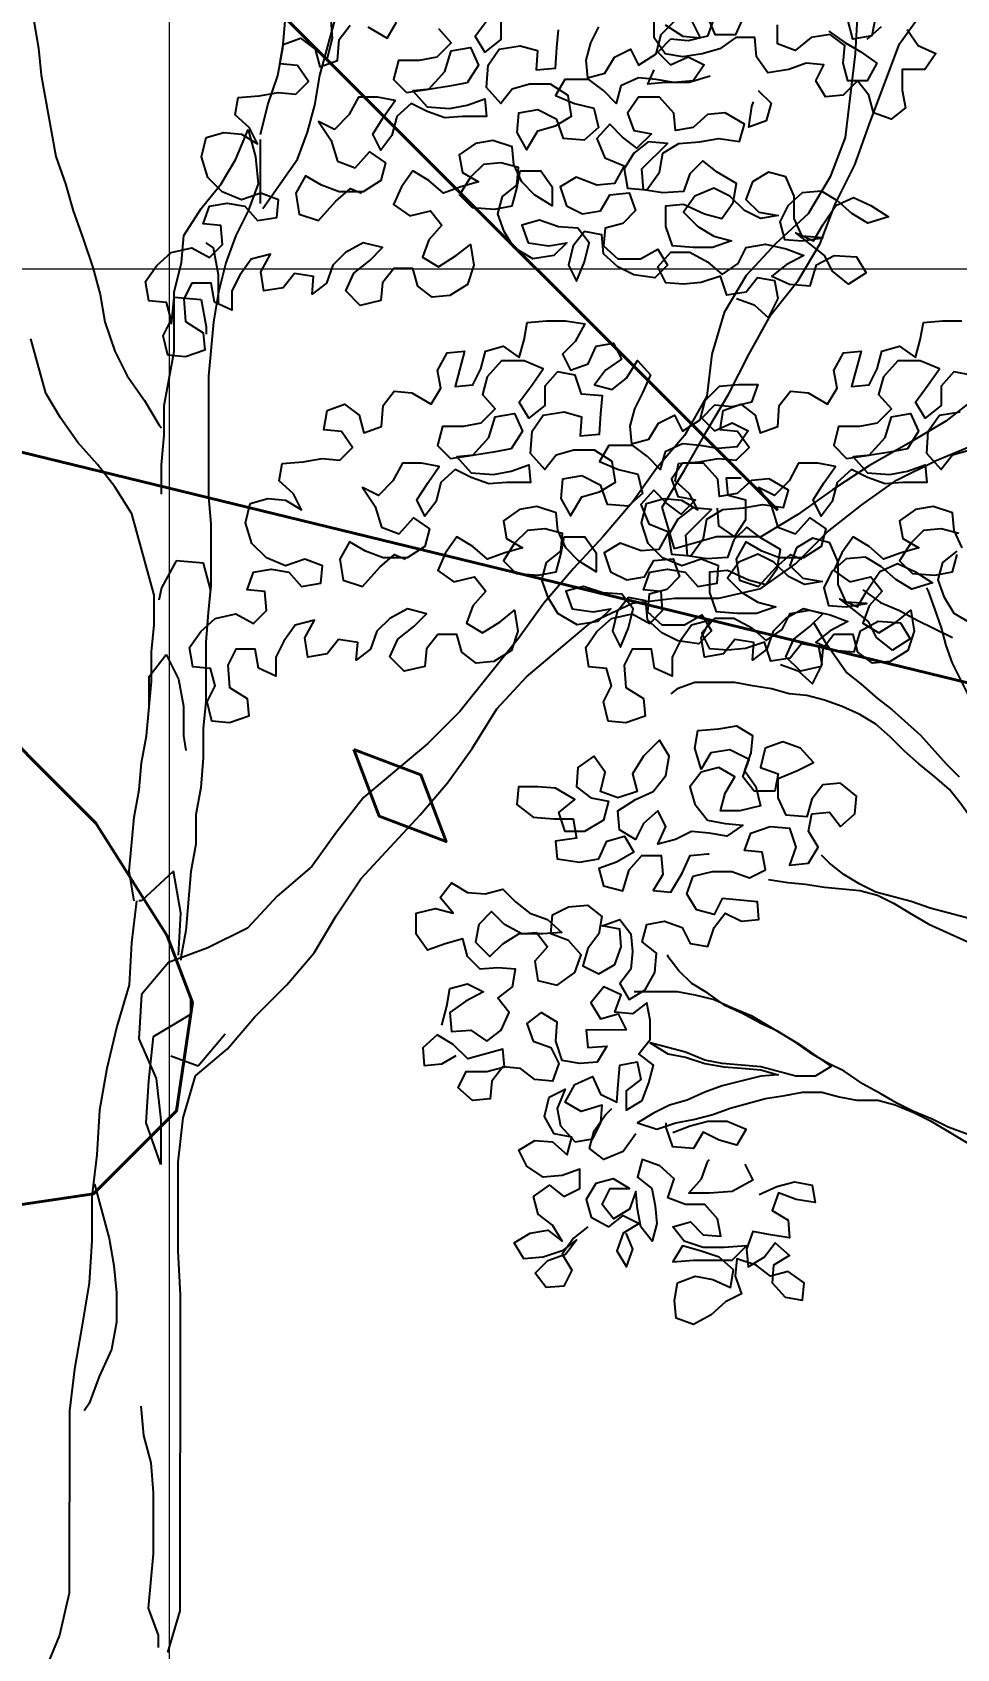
# Model space of a CAD drawing. Header units: millimetres. Extents: x 684983 to 685377, y 990360 to 990509.
# Drawn here: x 685063.934 to 685064.474, y 990445.231 to 990446.177 of the extents above; entities that cross this region are included whole.
import ezdxf

# ---------------------------------------------------------------- set-up
doc = ezdxf.new("R2010")
doc.units = ezdxf.units.MM
doc.header["$PDMODE"] = 35
doc.header["$PDSIZE"] = 0.2
for name, color, linetype, lineweight in [('BD', 1, 'Continuous', 40), ('grid', 8, 'Continuous', 9), ('GRID LEVELS', 7, 'Continuous', 13)]:
    doc.layers.add(name, color=color, linetype=linetype, lineweight=lineweight)
for name, color, linetype in [('dim', 7, 'Continuous'), ('MAHAGONY', 7, 'Continuous'), ('TEAK', 7, 'Continuous')]:
    doc.layers.add(name, color=color, linetype=linetype)
doc.styles.add('DIM', font='ARIALN.TTF', dxfattribs={"width": 0.8, "height": 1})
doc.styles.get("Standard").update_dxf_attribs({"font": 'RomanS'})
doc.dimstyles.get("Standard").update_dxf_attribs({"dimtxt": 1, "dimasz": 0.18, "dimexe": 0.18, "dimexo": 0.0625, "dimgap": 0.09, "dimtad": 0, "dimrnd": 0.05, "dimzin": 0, "dimdsep": 46, "dimtxsty": 'DIM', "dimcen": 0.09, "dimse1": 1, "dimse2": 1, "dimsd1": 1, "dimsd2": 1, "dimadec": 0, "dimazin": 0, "dimtfac": 1, "dimtix": 1, "dimtofl": 0, "dimtmove": 2, "dimatfit": 3, "dimfxl": 0, "dimtolj": 1, "dimtzin": 0, "dimarcsym": 0})

# ---------------------------------------------------------------- blocks, each defined once
blk = doc.blocks.new('*D27')
at = {"layer": 'Defpoints', "color": 0, "transparency": 16777216}
for p in [(685056.3962, 990448.87212), (685056.142, 990447.83), (685075.24388, 990443.17057)]:
    blk.add_point(p, dxfattribs=at)
at = {"layer": 'dim', "color": 0, "transparency": 16777216, "insert": (685065.94714, 990446.54241), "char_height": 1, "attachment_point": 5, "rotation": 346.29181, "style": 'DIM'}
blk.add_mtext('\\A1;19.65', dxfattribs=at)
blk = doc.blocks.new('TREE30')
at = {"color": 3, "flags": 128}
for points in [[(-0.4076, 2.411), (-0.3986, 2.419)], [(-0.3826, 2.4171), (-0.3756, 2.4071), (-0.3646, 2.4021), (-0.3716, 2.392), (-0.3856, 2.392), (-0.3856, 2.379), (-0.3836, 2.368), (-0.3926, 2.361), (-0.4036, 2.365), (-0.4066, 2.376), (-0.4136, 2.385), (-0.4226, 2.376), (-0.4336, 2.375), (-0.4396, 2.385), (-0.4346, 2.395), (-0.4456, 2.396), (-0.4566, 2.392), (-0.4696, 2.39), (-0.4767, 2.4), (-0.4777, 2.412), (-0.4897, 2.412), (-0.4997, 2.4049), (-0.5107, 2.4019), (-0.5227, 2.3999), (-0.5337, 2.4019), (-0.5407, 2.4119), (-0.5407, 2.4239)], [(-0.4026, 2.424), (-0.4046, 2.413), (-0.4166, 2.411), (-0.4196, 2.423)], [(-0.4316, 2.416), (-0.4216, 2.409), (-0.4116, 2.403), (-0.4016, 2.396), (-0.4076, 2.385), (-0.4196, 2.385), (-0.4226, 2.396), (-0.4216, 2.407), (-0.4306, 2.414), (-0.4426, 2.412), (-0.4526, 2.404), (-0.4637, 2.408), (-0.4637, 2.42)], [(-0.5077, 2.4259), (-0.5027, 2.4139), (-0.4897, 2.414), (-0.4847, 2.425)], [(-0.5337, 2.4199), (-0.5227, 2.4129), (-0.5117, 2.4119), (-0.5167, 2.4219)], [(-0.4892, 2.2488), (-0.4782, 2.2448), (-0.4692, 2.2368), (-0.4632, 2.2488), (-0.4652, 2.2598), (-0.4762, 2.2618), (-0.4832, 2.2528), (-0.4952, 2.2508), (-0.4992, 2.2628), (-0.5112, 2.2588), (-0.5223, 2.2577), (-0.5333, 2.2587), (-0.5383, 2.2687), (-0.5303, 2.2778), (-0.5183, 2.2778), (-0.5073, 2.2718), (-0.4982, 2.2638), (-0.4882, 2.2708), (-0.4832, 2.2808), (-0.4712, 2.2828), (-0.4582, 2.2798), (-0.4472, 2.2758), (-0.4582, 2.2698), (-0.4672, 2.2628), (-0.4562, 2.2578), (-0.4432, 2.2568), (-0.4392, 2.2698), (-0.4282, 2.2758), (-0.4142, 2.2749), (-0.4082, 2.2649), (-0.4192, 2.2578), (-0.4292, 2.2658), (-0.4342, 2.2758), (-0.4522, 2.2898), (-0.4412, 2.2848), (-0.4352, 2.2949), (-0.4272, 2.3069), (-0.4162, 2.3119), (-0.4052, 2.3069), (-0.3942, 2.2999), (-0.4072, 2.2959), (-0.4172, 2.3019), (-0.4262, 2.3099), (-0.4362, 2.3159), (-0.4482, 2.3149), (-0.4572, 2.3068), (-0.4622, 2.2968), (-0.4592, 2.2858), (-0.4482, 2.2848), (-0.4352, 2.2868), (-0.4482, 2.2878), (-0.4532, 2.2988), (-0.4532, 2.3129), (-0.4583, 2.3249), (-0.4693, 2.3279), (-0.4793, 2.3218), (-0.4833, 2.3108), (-0.4753, 2.3028), (-0.4632, 2.3008), (-0.4743, 2.2988), (-0.4843, 2.3038), (-0.4933, 2.3128), (-0.5033, 2.3178), (-0.5153, 2.3128), (-0.5223, 2.3028), (-0.5133, 2.2938), (-0.5033, 2.2878), (-0.4923, 2.2848), (-0.5043, 2.2808), (-0.5163, 2.2808), (-0.5293, 2.2818), (-0.5333, 2.2938), (-0.5333, 2.3068), (-0.5223, 2.3078), (-0.5093, 2.3018), (-0.4983, 2.2988), (-0.4913, 2.3088), (-0.4893, 2.3208), (-0.5013, 2.3278), (-0.5103, 2.3348), (-0.5183, 2.3268), (-0.5223, 2.3158), (-0.5353, 2.3148), (-0.5473, 2.3168), (-0.5483, 2.3298), (-0.5323, 2.3458), (-0.5444, 2.3468), (-0.5534, 2.3398), (-0.5594, 2.3298), (-0.5573, 2.3178), (-0.5453, 2.3168), (-0.5373, 2.3278), (-0.5353, 2.3398), (-0.5253, 2.3458), (-0.5123, 2.3468), (-0.5003, 2.3488), (-0.4873, 2.3469), (-0.4843, 2.3579), (-0.4963, 2.3649), (-0.5073, 2.3638), (-0.5163, 2.3558), (-0.5273, 2.3538), (-0.5284, 2.3648), (-0.5374, 2.3748), (-0.5504, 2.3748), (-0.5574, 2.3648), (-0.5534, 2.3538), (-0.5424, 2.3518), (-0.5514, 2.3428), (-0.5604, 2.3498), (-0.5684, 2.3578), (-0.5764, 2.3488), (-0.5714, 2.3368), (-0.5594, 2.3318), (-0.5654, 2.3208), (-0.5764, 2.3197), (-0.5894, 2.3247), (-0.5994, 2.3187), (-0.5954, 2.3067), (-0.5854, 2.3017), (-0.5743, 2.3037), (-0.5683, 2.3137), (-0.5563, 2.3148), (-0.5523, 2.3038), (-0.5603, 2.2957), (-0.5713, 2.2927), (-0.5723, 2.2817), (-0.5633, 2.2737), (-0.5493, 2.2737), (-0.5383, 2.2797), (-0.5323, 2.2697), (-0.5403, 2.2617), (-0.5533, 2.2637), (-0.5633, 2.2687), (-0.5723, 2.2767), (-0.5733, 2.2887), (-0.5843, 2.2907), (-0.5913, 2.2817), (-0.5943, 2.2697), (-0.5893, 2.2597), (-0.5843, 2.2717), (-0.5813, 2.2837), (-0.5883, 2.2927), (-0.6004, 2.2937), (-0.6124, 2.2977), (-0.6234, 2.2947), (-0.6194, 2.2837), (-0.6064, 2.2817), (-0.5953, 2.2837), (-0.6033, 2.2757), (-0.6164, 2.2737), (-0.6284, 2.2807), (-0.6344, 2.2907), (-0.6384, 2.3017), (-0.6354, 2.3127), (-0.6264, 2.3197), (-0.6254, 2.3307), (-0.6364, 2.3337), (-0.6474, 2.3327), (-0.6554, 2.3247), (-0.6624, 2.3137), (-0.6544, 2.3057), (-0.6404, 2.3047), (-0.6294, 2.3067), (-0.6264, 2.3177), (-0.6244, 2.3287), (-0.6114, 2.3287), (-0.6044, 2.3187), (-0.6044, 2.3067), (-0.6154, 2.3137), (-0.6234, 2.3217), (-0.6284, 2.3327), (-0.6294, 2.3437), (-0.6414, 2.3477), (-0.6524, 2.3457), (-0.6625, 2.3387), (-0.6604, 2.3277), (-0.6504, 2.3217), (-0.6614, 2.3187), (-0.6724, 2.3147), (-0.6815, 2.3227), (-0.6915, 2.3286), (-0.6985, 2.3186), (-0.7035, 2.3076), (-0.6934, 2.3006), (-0.6804, 2.3036), (-0.6734, 2.2946), (-0.6814, 2.2856), (-0.6854, 2.2746), (-0.6754, 2.2686), (-0.6644, 2.2756), (-0.6554, 2.2826), (-0.6534, 2.2696), (-0.6574, 2.2576), (-0.6684, 2.2506), (-0.6794, 2.2496), (-0.6884, 2.2566), (-0.6914, 2.2676), (-0.7034, 2.2676), (-0.7104, 2.2586), (-0.7114, 2.2476), (-0.7244, 2.2445), (-0.7334, 2.2535), (-0.7284, 2.2646), (-0.7184, 2.2726), (-0.7104, 2.2806), (-0.7225, 2.2836), (-0.7335, 2.2776), (-0.7415, 2.2696), (-0.7454, 2.2585), (-0.7544, 2.2515), (-0.7535, 2.2625), (-0.7655, 2.2645), (-0.7725, 2.2555), (-0.7845, 2.2535), (-0.7865, 2.2655), (-0.7805, 2.2765), (-0.7925, 2.2735), (-0.7995, 2.2635), (-0.8045, 2.2535), (-0.8045, 2.2415), (-0.8155, 2.2465), (-0.8175, 2.2585), (-0.8295, 2.2585), (-0.8345, 2.2485), (-0.8335, 2.2344), (-0.8225, 2.2274), (-0.8215, 2.2164), (-0.8335, 2.2124), (-0.8445, 2.2134), (-0.8475, 2.2254), (-0.8425, 2.2354), (-0.8455, 2.2464), (-0.8565, 2.2474), (-0.8585, 2.2594), (-0.8515, 2.2695), (-0.8425, 2.2775), (-0.8295, 2.2805), (-0.8185, 2.2745), (-0.8105, 2.2825), (-0.8115, 2.2945), (-0.8225, 2.2955), (-0.8186, 2.3065), (-0.8075, 2.3085), (-0.7965, 2.3065), (-0.7885, 2.2975), (-0.7765, 2.2995), (-0.7755, 2.3106), (-0.7865, 2.3146), (-0.7985, 2.3105), (-0.8106, 2.3155), (-0.8196, 2.3245), (-0.8236, 2.3375), (-0.8206, 2.3495), (-0.8096, 2.3526), (-0.7986, 2.3516), (-0.7886, 2.3456), (-0.7936, 2.3556), (-0.8026, 2.3636), (-0.8006, 2.3746), (-0.7876, 2.3756), (-0.7756, 2.3776), (-0.7646, 2.3766), (-0.7566, 2.3846), (-0.7636, 2.3946), (-0.7746, 2.3956), (-0.7726, 2.4076), (-0.7616, 2.4117), (-0.7526, 2.4047), (-0.7496, 2.3937), (-0.7386, 2.3977), (-0.7376, 2.4107), (-0.7306, 2.4197)], [(-0.7196, 2.4187), (-0.7076, 2.4117), (-0.7016, 2.4217)], [(-0.5755, 2.4188), (-0.5804, 2.4088), (-0.5834, 2.3978), (-0.5824, 2.3868), (-0.5714, 2.3898), (-0.5654, 2.3998), (-0.5554, 2.4048), (-0.5504, 2.3948), (-0.5394, 2.4019), (-0.5364, 2.4139), (-0.5274, 2.4229)], [(-0.5034, 2.4239), (-0.5074, 2.4129), (-0.5194, 2.4099), (-0.5304, 2.4109), (-0.5384, 2.4029), (-0.5304, 2.3949), (-0.5194, 2.3999), (-0.5094, 2.3949), (-0.5164, 2.3849), (-0.5284, 2.3838), (-0.5394, 2.3858), (-0.5504, 2.3868), (-0.5614, 2.3818), (-0.5644, 2.3708), (-0.5724, 2.3788), (-0.5814, 2.3858), (-0.5964, 2.3858), (-0.6024, 2.3758), (-0.5904, 2.3708), (-0.5784, 2.3678), (-0.5754, 2.3558), (-0.5844, 2.3478), (-0.5974, 2.3488), (-0.6014, 2.3608), (-0.6134, 2.3668), (-0.6254, 2.3647), (-0.6264, 2.3527), (-0.6204, 2.3417), (-0.6134, 2.3537), (-0.6024, 2.3568), (-0.5924, 2.3628), (-0.5944, 2.3758), (-0.6054, 2.3828), (-0.6185, 2.3828), (-0.6295, 2.3797), (-0.6365, 2.3707), (-0.6455, 2.3807), (-0.6445, 2.3947), (-0.6375, 2.4048), (-0.6245, 2.4068), (-0.6135, 2.4038), (-0.6145, 2.3918), (-0.6024, 2.3928), (-0.6015, 2.4058), (-0.6005, 2.4168)], [(-0.6365, 2.4228), (-0.6365, 2.4108), (-0.6465, 2.4028), (-0.6525, 2.4128), (-0.6445, 2.4238)], [(-0.6755, 2.4177), (-0.6675, 2.4087), (-0.6765, 2.3997), (-0.6875, 2.3977), (-0.7005, 2.3977), (-0.7035, 2.3857), (-0.6955, 2.3777), (-0.6815, 2.3797), (-0.6715, 2.3907), (-0.6675, 2.4037), (-0.6555, 2.4057), (-0.6505, 2.3947), (-0.6575, 2.3837), (-0.6685, 2.3817), (-0.6805, 2.3797), (-0.6915, 2.3787), (-0.6825, 2.3687), (-0.6685, 2.3677), (-0.6575, 2.3697), (-0.6465, 2.3737), (-0.6455, 2.3627), (-0.6605, 2.3627), (-0.6715, 2.3617), (-0.6825, 2.3657), (-0.6925, 2.3707), (-0.7015, 2.3627), (-0.7045, 2.3507), (-0.7115, 2.3416), (-0.7165, 2.3516), (-0.7095, 2.3627), (-0.7025, 2.3727), (-0.7135, 2.3747), (-0.7255, 2.3747), (-0.7315, 2.3636), (-0.7405, 2.3546), (-0.7505, 2.3596), (-0.7425, 2.3476), (-0.7385, 2.3346), (-0.7275, 2.3306), (-0.7185, 2.3406), (-0.7085, 2.3336), (-0.7115, 2.3226), (-0.7225, 2.3156), (-0.7375, 2.3156), (-0.7485, 2.3196), (-0.7585, 2.3256), (-0.7645, 2.3146), (-0.7625, 2.3016), (-0.7505, 2.2976), (-0.7395, 2.3096), (-0.7305, 2.3176), (-0.7235, 2.3146)], [(-0.5057, 2.3879), (-0.5187, 2.3839), (-0.5337, 2.3839), (-0.5447, 2.3829), (-0.5407, 2.3919)], [(-0.4756, 2.3789), (-0.4676, 2.3709), (-0.4706, 2.3599), (-0.4816, 2.3559), (-0.4796, 2.3689), (-0.4786, 2.3719)], [(-0.4617, 2.0199), (-0.4507, 2.0159), (-0.4417, 2.0079), (-0.4357, 2.0199), (-0.4377, 2.0309), (-0.4487, 2.0329), (-0.4557, 2.0239), (-0.4677, 2.0219), (-0.4717, 2.0339), (-0.4837, 2.0299), (-0.4947, 2.0289), (-0.5058, 2.0298), (-0.5108, 2.0398), (-0.5028, 2.0489), (-0.4908, 2.0489), (-0.4797, 2.0429), (-0.4707, 2.0349), (-0.4607, 2.0419), (-0.4557, 2.0519), (-0.4437, 2.0539), (-0.4307, 2.0509), (-0.4197, 2.0469), (-0.4307, 2.0409), (-0.4397, 2.0339), (-0.4287, 2.0289), (-0.4157, 2.0279), (-0.4117, 2.0409), (-0.4007, 2.047), (-0.3867, 2.046), (-0.3807, 2.036), (-0.3917, 2.0289), (-0.4017, 2.0369), (-0.4067, 2.0469), (-0.4247, 2.0609), (-0.4137, 2.0559), (-0.4077, 2.066), (-0.3997, 2.078), (-0.3887, 2.083), (-0.3777, 2.078), (-0.3667, 2.071), (-0.3797, 2.067), (-0.3897, 2.073), (-0.3987, 2.081), (-0.4087, 2.087), (-0.4207, 2.086), (-0.4297, 2.078), (-0.4347, 2.0679), (-0.4317, 2.0569), (-0.4207, 2.0559), (-0.4077, 2.058), (-0.4207, 2.0589), (-0.4257, 2.0699), (-0.4257, 2.084), (-0.4308, 2.096), (-0.4418, 2.099), (-0.4518, 2.0929), (-0.4558, 2.0819), (-0.4477, 2.0739), (-0.4357, 2.0719), (-0.4467, 2.0699), (-0.4568, 2.0749), (-0.4658, 2.0839), (-0.4758, 2.0889), (-0.4878, 2.0839), (-0.4948, 2.0739), (-0.4858, 2.0649), (-0.4758, 2.0589), (-0.4647, 2.0559), (-0.4768, 2.0519), (-0.4888, 2.0519), (-0.5018, 2.0529), (-0.5058, 2.0649), (-0.5058, 2.0779), (-0.4948, 2.0789), (-0.4818, 2.0729), (-0.4708, 2.0699), (-0.4638, 2.0799), (-0.4618, 2.0919), (-0.4738, 2.0989), (-0.4828, 2.1059), (-0.4908, 2.0979), (-0.4948, 2.0869), (-0.5078, 2.0859), (-0.5198, 2.0879), (-0.5208, 2.1009), (-0.5048, 2.1169), (-0.5168, 2.1179), (-0.5258, 2.1109), (-0.5318, 2.1009), (-0.5298, 2.0889), (-0.5178, 2.0879), (-0.5098, 2.0989), (-0.5078, 2.1109), (-0.4978, 2.1169), (-0.4848, 2.1179), (-0.4728, 2.1199), (-0.4598, 2.118), (-0.4568, 2.129), (-0.4688, 2.136), (-0.4798, 2.135), (-0.4888, 2.1269), (-0.4998, 2.1249), (-0.5008, 2.1359), (-0.5099, 2.1459), (-0.5229, 2.1459), (-0.5299, 2.1359), (-0.5259, 2.1249), (-0.5148, 2.1229), (-0.5238, 2.1139), (-0.5329, 2.1209), (-0.5409, 2.1289), (-0.5489, 2.1199), (-0.5439, 2.1079), (-0.5318, 2.1029), (-0.5378, 2.0919), (-0.5488, 2.0909), (-0.5619, 2.0958), (-0.5719, 2.0898), (-0.5679, 2.0778), (-0.5578, 2.0728), (-0.5468, 2.0748), (-0.5408, 2.0849), (-0.5288, 2.0859), (-0.5248, 2.0749), (-0.5328, 2.0668), (-0.5438, 2.0638), (-0.5448, 2.0528), (-0.5358, 2.0448), (-0.5218, 2.0448), (-0.5108, 2.0509), (-0.5048, 2.0409), (-0.5128, 2.0328), (-0.5258, 2.0348), (-0.5358, 2.0398), (-0.5448, 2.0478), (-0.5458, 2.0598), (-0.5568, 2.0618), (-0.5638, 2.0528), (-0.5668, 2.0408), (-0.5618, 2.0308), (-0.5568, 2.0428), (-0.5538, 2.0548), (-0.5608, 2.0638), (-0.5728, 2.0648), (-0.5849, 2.0688), (-0.5959, 2.0658), (-0.5919, 2.0548), (-0.5788, 2.0528), (-0.5678, 2.0548), (-0.5758, 2.0468), (-0.5888, 2.0448), (-0.6009, 2.0518), (-0.6069, 2.0618), (-0.6109, 2.0728), (-0.6079, 2.0838), (-0.5989, 2.0908), (-0.5979, 2.1018), (-0.6089, 2.1048), (-0.6199, 2.1038), (-0.6279, 2.0958), (-0.6349, 2.0848), (-0.6269, 2.0768), (-0.6129, 2.0758), (-0.6019, 2.0778), (-0.5989, 2.0888), (-0.5969, 2.0998), (-0.5839, 2.0998), (-0.5769, 2.0898), (-0.5769, 2.0778), (-0.5879, 2.0848), (-0.5959, 2.0928), (-0.6009, 2.1038), (-0.6019, 2.1148), (-0.6139, 2.1188), (-0.6249, 2.1168), (-0.6349, 2.1098), (-0.6329, 2.0988), (-0.6229, 2.0928), (-0.6339, 2.0898), (-0.6449, 2.0858), (-0.6539, 2.0938), (-0.664, 2.0998), (-0.671, 2.0897), (-0.6759, 2.0787), (-0.6659, 2.0717), (-0.6529, 2.0747), (-0.6459, 2.0657), (-0.6539, 2.0567), (-0.6579, 2.0457), (-0.6479, 2.0397), (-0.6369, 2.0467), (-0.6279, 2.0538), (-0.6259, 2.0407), (-0.6299, 2.0287), (-0.6409, 2.0217), (-0.6519, 2.0207), (-0.6609, 2.0277), (-0.6639, 2.0387), (-0.6759, 2.0387), (-0.6829, 2.0297), (-0.6839, 2.0187), (-0.6969, 2.0157), (-0.7059, 2.0247), (-0.7009, 2.0357), (-0.6909, 2.0437), (-0.6829, 2.0517), (-0.6949, 2.0547), (-0.7059, 2.0487), (-0.7139, 2.0407), (-0.7179, 2.0296), (-0.7269, 2.0226), (-0.7259, 2.0336), (-0.738, 2.0356), (-0.745, 2.0266), (-0.757, 2.0246), (-0.759, 2.0366), (-0.753, 2.0476), (-0.765, 2.0446), (-0.772, 2.0346), (-0.777, 2.0246), (-0.777, 2.0126), (-0.788, 2.0176), (-0.79, 2.0296), (-0.802, 2.0296), (-0.807, 2.0196), (-0.806, 2.0055), (-0.795, 1.9986), (-0.794, 1.9875), (-0.806, 1.9835), (-0.817, 1.9845), (-0.82, 1.9965), (-0.815, 2.0065), (-0.818, 2.0175), (-0.829, 2.0185), (-0.831, 2.0305), (-0.824, 2.0406), (-0.815, 2.0486), (-0.802, 2.0516), (-0.791, 2.0456), (-0.783, 2.0536), (-0.784, 2.0656), (-0.795, 2.0666), (-0.791, 2.0776), (-0.78, 2.0796), (-0.769, 2.0776), (-0.761, 2.0686), (-0.749, 2.0707), (-0.748, 2.0817), (-0.759, 2.0857), (-0.771, 2.0816), (-0.783, 2.0866), (-0.7921, 2.0956), (-0.7961, 2.1086), (-0.7931, 2.1207), (-0.7821, 2.1237), (-0.7711, 2.1227), (-0.7611, 2.1167), (-0.7661, 2.1267), (-0.7751, 2.1347), (-0.7731, 2.1457), (-0.7601, 2.1467), (-0.7481, 2.1487), (-0.7371, 2.1477), (-0.7291, 2.1557), (-0.7361, 2.1657), (-0.7471, 2.1667), (-0.7451, 2.1787), (-0.7341, 2.1828), (-0.7251, 2.1758), (-0.7221, 2.1648), (-0.7111, 2.1688), (-0.7101, 2.1818), (-0.7031, 2.1908), (-0.6921, 2.1898), (-0.68, 2.1828), (-0.674, 2.1928), (-0.6761, 2.2038), (-0.6701, 2.2148), (-0.6591, 2.2159), (-0.665, 2.1938), (-0.654, 2.1948), (-0.649, 2.2049), (-0.646, 2.2159), (-0.635, 2.2189), (-0.625, 2.2119), (-0.622, 2.2229), (-0.62, 2.2339), (-0.608, 2.2349), (-0.596, 2.2349), (-0.584, 2.2329), (-0.59, 2.2219), (-0.598, 2.2139), (-0.593, 2.2039), (-0.582, 2.2079), (-0.577, 2.2189), (-0.566, 2.2209), (-0.561, 2.2109), (-0.571, 2.2039), (-0.578, 2.1949), (-0.567, 2.1919), (-0.558, 2.1989), (-0.551, 2.21), (-0.5429, 2.201), (-0.5479, 2.1899), (-0.5529, 2.1799), (-0.5559, 2.1689), (-0.5549, 2.1579), (-0.5439, 2.1609), (-0.5379, 2.1709), (-0.5279, 2.1759), (-0.5229, 2.1659), (-0.5119, 2.173), (-0.5089, 2.185), (-0.4999, 2.194), (-0.4879, 2.195), (-0.4759, 2.195), (-0.4799, 2.184), (-0.4919, 2.181), (-0.5029, 2.182), (-0.5109, 2.174), (-0.5029, 2.166), (-0.4919, 2.171), (-0.4819, 2.166), (-0.4889, 2.156), (-0.5009, 2.155), (-0.5119, 2.1569), (-0.5229, 2.1579), (-0.5339, 2.1529), (-0.5369, 2.1419), (-0.5449, 2.1499), (-0.5539, 2.1569), (-0.5689, 2.1569), (-0.5749, 2.1469), (-0.5629, 2.1419), (-0.5509, 2.1389), (-0.5479, 2.1269), (-0.5569, 2.1189), (-0.5699, 2.1199), (-0.5739, 2.1319), (-0.5859, 2.1379), (-0.5979, 2.1358), (-0.5989, 2.1238), (-0.5929, 2.1128), (-0.5859, 2.1248), (-0.5749, 2.1279), (-0.5649, 2.1339), (-0.5669, 2.1469), (-0.5779, 2.1539), (-0.5909, 2.1539), (-0.6019, 2.1509), (-0.6089, 2.1418), (-0.618, 2.1518), (-0.617, 2.1659), (-0.61, 2.1759), (-0.597, 2.1779), (-0.586, 2.1749), (-0.5869, 2.1629), (-0.5749, 2.1639), (-0.5739, 2.1769), (-0.573, 2.1879), (-0.586, 2.1889), (-0.59, 2.2009), (-0.601, 2.2029), (-0.609, 2.1939), (-0.609, 2.1819), (-0.619, 2.1739), (-0.625, 2.1839), (-0.617, 2.1949), (-0.61, 2.2049), (-0.622, 2.2099), (-0.636, 2.2099), (-0.645, 2.1999), (-0.648, 2.1888), (-0.64, 2.1798), (-0.649, 2.1708), (-0.66, 2.1688), (-0.673, 2.1688), (-0.676, 2.1568), (-0.668, 2.1488), (-0.654, 2.1508), (-0.644, 2.1618), (-0.64, 2.1748), (-0.628, 2.1769), (-0.623, 2.1658), (-0.63, 2.1548), (-0.641, 2.1528), (-0.653, 2.1508), (-0.664, 2.1498), (-0.655, 2.1398), (-0.641, 2.1388), (-0.63, 2.1408), (-0.619, 2.1448), (-0.6179, 2.1338), (-0.633, 2.1338), (-0.644, 2.1328), (-0.655, 2.1368), (-0.665, 2.1418), (-0.674, 2.1338), (-0.677, 2.1218), (-0.684, 2.1127), (-0.689, 2.1228), (-0.682, 2.1338), (-0.675, 2.1438), (-0.686, 2.1458), (-0.698, 2.1458), (-0.704, 2.1347), (-0.713, 2.1257), (-0.723, 2.1307), (-0.715, 2.1187), (-0.711, 2.1057), (-0.7, 2.1017), (-0.691, 2.1117), (-0.681, 2.1047), (-0.684, 2.0937), (-0.695, 2.0867), (-0.71, 2.0867), (-0.721, 2.0907), (-0.731, 2.0967), (-0.737, 2.0857), (-0.735, 2.0727), (-0.723, 2.0687), (-0.712, 2.0807), (-0.703, 2.0887), (-0.696, 2.0857)], [(-0.3412, 2.0448), (-0.3532, 2.0518), (-0.3593, 2.0618), (-0.3633, 2.0728), (-0.3603, 2.0838), (-0.3513, 2.0908)], [(-0.3503, 2.1018), (-0.3613, 2.1048), (-0.3723, 2.1038), (-0.3803, 2.0958), (-0.3873, 2.0848), (-0.3793, 2.0768), (-0.3653, 2.0758), (-0.3543, 2.0778), (-0.3513, 2.0888)], [(-0.3483, 2.0928), (-0.3533, 2.1038), (-0.3543, 2.1148), (-0.3663, 2.1188), (-0.3773, 2.1168), (-0.3873, 2.1098), (-0.3853, 2.0988), (-0.3753, 2.0928), (-0.3863, 2.0898), (-0.3973, 2.0858), (-0.4063, 2.0938), (-0.4163, 2.0998), (-0.4233, 2.0897), (-0.4283, 2.0787), (-0.4183, 2.0717), (-0.4053, 2.0747), (-0.3983, 2.0657), (-0.4063, 2.0567), (-0.4103, 2.0457), (-0.4003, 2.0397), (-0.3893, 2.0467), (-0.3803, 2.0538), (-0.3783, 2.0407), (-0.3822, 2.0287), (-0.3932, 2.0217), (-0.4043, 2.0207), (-0.4133, 2.0277), (-0.4163, 2.0387), (-0.4283, 2.0387), (-0.4353, 2.0297), (-0.4363, 2.0187), (-0.4493, 2.0157), (-0.4583, 2.0247), (-0.4533, 2.0357), (-0.4433, 2.0437), (-0.4353, 2.0517), (-0.4473, 2.0547), (-0.4583, 2.0487), (-0.4663, 2.0407), (-0.4703, 2.0296), (-0.4793, 2.0226), (-0.4783, 2.0336), (-0.4903, 2.0356), (-0.4973, 2.0266), (-0.5093, 2.0246), (-0.5114, 2.0366), (-0.5054, 2.0476), (-0.5174, 2.0446), (-0.5244, 2.0346), (-0.5294, 2.0246), (-0.5294, 2.0126), (-0.5404, 2.0176), (-0.5424, 2.0296), (-0.5544, 2.0296), (-0.5594, 2.0196), (-0.5584, 2.0055), (-0.5474, 1.9986), (-0.5463, 1.9875), (-0.5584, 1.9835), (-0.5694, 1.9845), (-0.5724, 1.9965), (-0.5674, 2.0065), (-0.5704, 2.0175), (-0.5814, 2.0185), (-0.5834, 2.0305), (-0.5764, 2.0406), (-0.5674, 2.0486), (-0.5544, 2.0516), (-0.5434, 2.0456), (-0.5354, 2.0536), (-0.5364, 2.0656), (-0.5474, 2.0666), (-0.5434, 2.0776), (-0.5324, 2.0796), (-0.5214, 2.0776), (-0.5134, 2.0686), (-0.5014, 2.0707), (-0.5004, 2.0817), (-0.5114, 2.0857), (-0.5234, 2.0816), (-0.5354, 2.0866), (-0.5444, 2.0956), (-0.5485, 2.1086), (-0.5455, 2.1207), (-0.5345, 2.1237), (-0.5235, 2.1227), (-0.5134, 2.1167), (-0.5185, 2.1267), (-0.5275, 2.1347), (-0.5255, 2.1457), (-0.5125, 2.1467), (-0.5005, 2.1487), (-0.4894, 2.1477), (-0.4814, 2.1557), (-0.4885, 2.1657), (-0.4995, 2.1667), (-0.4975, 2.1787), (-0.4865, 2.1828), (-0.4775, 2.1758), (-0.4744, 2.1648), (-0.4634, 2.1688), (-0.4625, 2.1818), (-0.4555, 2.1908), (-0.4444, 2.1898), (-0.4324, 2.1828), (-0.4264, 2.1928), (-0.4284, 2.2038), (-0.4224, 2.2148), (-0.4114, 2.2159), (-0.4174, 2.1938), (-0.4064, 2.1948), (-0.4014, 2.2049), (-0.3984, 2.2159), (-0.3874, 2.2189), (-0.3774, 2.2119), (-0.3744, 2.2229), (-0.3724, 2.2339), (-0.3604, 2.2349), (-0.3484, 2.2349)], [(-0.3433, 2.1539), (-0.3543, 2.1509), (-0.3613, 2.1418), (-0.3703, 2.1518), (-0.3694, 2.1659), (-0.3624, 2.1759), (-0.3494, 2.1779)], [(-0.3424, 2.2009), (-0.3534, 2.2029), (-0.3614, 2.1939), (-0.3614, 2.1819), (-0.3714, 2.1739), (-0.3774, 2.1839), (-0.3694, 2.1949), (-0.3624, 2.2049), (-0.3744, 2.2099), (-0.3884, 2.2099), (-0.3974, 2.1999), (-0.4004, 2.1888), (-0.3924, 2.1798), (-0.4014, 2.1708), (-0.4124, 2.1688), (-0.4254, 2.1688), (-0.4284, 2.1568), (-0.4204, 2.1488), (-0.4064, 2.1508), (-0.3964, 2.1618), (-0.3924, 2.1748), (-0.3804, 2.1769), (-0.3754, 2.1658), (-0.3824, 2.1548), (-0.3934, 2.1528), (-0.4054, 2.1508), (-0.4164, 2.1498), (-0.4074, 2.1398), (-0.3934, 2.1388), (-0.3823, 2.1408), (-0.3713, 2.1448), (-0.3703, 2.1338), (-0.3853, 2.1338), (-0.3964, 2.1328), (-0.4074, 2.1368), (-0.4174, 2.1418), (-0.4264, 2.1338), (-0.4294, 2.1218), (-0.4364, 2.1127), (-0.4414, 2.1228), (-0.4344, 2.1338), (-0.4274, 2.1438), (-0.4384, 2.1458), (-0.4504, 2.1458), (-0.4564, 2.1347), (-0.4654, 2.1257), (-0.4754, 2.1307), (-0.4674, 2.1187), (-0.4634, 2.1057), (-0.4524, 2.1017), (-0.4434, 2.1117), (-0.4334, 2.1047), (-0.4364, 2.0937), (-0.4474, 2.0867), (-0.4624, 2.0867), (-0.4734, 2.0907), (-0.4834, 2.0967), (-0.4894, 2.0857), (-0.4874, 2.0727), (-0.4754, 2.0687), (-0.4644, 2.0807), (-0.4554, 2.0887), (-0.4484, 2.0857)], [(-0.5014, 2.1177), (-0.5004, 2.1067), (-0.4904, 2.0997), (-0.4834, 2.1107), (-0.4834, 2.1227), (-0.4944, 2.1257), (-0.4954, 2.1367), (-0.4864, 2.1367)], [(-0.5821, 1.6682), (-0.5911, 1.6612), (-0.5981, 1.6512), (-0.5921, 1.6412), (-0.5971, 1.6312), (-0.6081, 1.6302), (-0.6151, 1.6392), (-0.6071, 1.6472), (-0.5961, 1.6512), (-0.5891, 1.6602), (-0.5981, 1.6532), (-0.6101, 1.6492), (-0.6221, 1.6482), (-0.6281, 1.6582), (-0.6181, 1.6642), (-0.6071, 1.6662), (-0.5981, 1.6592), (-0.6041, 1.6692), (-0.6131, 1.6762), (-0.6161, 1.6872), (-0.6061, 1.6942), (-0.5971, 1.6872), (-0.5871, 1.6923), (-0.5871, 1.7043), (-0.5981, 1.7003), (-0.6101, 1.6992), (-0.6202, 1.7062), (-0.6252, 1.7162), (-0.6152, 1.7223), (-0.6042, 1.7213), (-0.5951, 1.7133), (-0.5921, 1.7243), (-0.6032, 1.7263), (-0.6092, 1.7373), (-0.6062, 1.7493), (-0.5962, 1.7543), (-0.6012, 1.7423), (-0.5992, 1.7313), (-0.5901, 1.7213), (-0.5791, 1.7233), (-0.5741, 1.7333), (-0.5731, 1.7443), (-0.5862, 1.7403), (-0.5962, 1.7463), (-0.5902, 1.7573), (-0.5792, 1.7623), (-0.5742, 1.7513), (-0.5641, 1.7463), (-0.5632, 1.7573), (-0.5622, 1.7693), (-0.5512, 1.7714), (-0.5491, 1.7603), (-0.5581, 1.7533), (-0.5581, 1.7413), (-0.5481, 1.7473), (-0.5441, 1.7583), (-0.5411, 1.7694), (-0.5502, 1.7764), (-0.5432, 1.7854), (-0.5432, 1.7974), (-0.5452, 1.8084), (-0.5542, 1.8014), (-0.5652, 1.8024), (-0.5612, 1.8134), (-0.5722, 1.8184), (-0.5802, 1.8084), (-0.5742, 1.7984), (-0.5632, 1.8014), (-0.5582, 1.7914), (-0.5832, 1.7913), (-0.5822, 1.7803), (-0.5702, 1.7813), (-0.5762, 1.7713), (-0.5872, 1.7703), (-0.5982, 1.7723), (-0.6022, 1.7843), (-0.6012, 1.7963), (-0.6112, 1.8023), (-0.6202, 1.7953), (-0.6162, 1.7843), (-0.6052, 1.7803), (-0.6002, 1.7703), (-0.6042, 1.7593), (-0.6152, 1.7603), (-0.6242, 1.7673), (-0.6352, 1.7683), (-0.6422, 1.7593), (-0.6432, 1.7483), (-0.6542, 1.7472), (-0.6632, 1.7552), (-0.6582, 1.7653), (-0.6452, 1.7653), (-0.6342, 1.7683), (-0.6352, 1.7793), (-0.6572, 1.7733), (-0.6663, 1.7823), (-0.6763, 1.7883), (-0.6853, 1.7802), (-0.6843, 1.7692), (-0.6733, 1.7702), (-0.6643, 1.7753)], [(-0.5521, 1.7263), (-0.5601, 1.7153), (-0.5721, 1.7103), (-0.5811, 1.7173), (-0.5781, 1.7283), (-0.5711, 1.7383), (-0.5671, 1.7423)], [(-0.5291, 1.7273), (-0.5181, 1.7314), (-0.5071, 1.7344), (-0.4951, 1.7344), (-0.4831, 1.7294), (-0.4891, 1.7194), (-0.5001, 1.7224), (-0.5101, 1.7274), (-0.5161, 1.7173), (-0.5291, 1.7183), (-0.5331, 1.7303), (-0.5331, 1.7333)], [(-0.475, 1.6884), (-0.464, 1.6934), (-0.453, 1.6964), (-0.442, 1.6944), (-0.44, 1.6834), (-0.452, 1.6854), (-0.463, 1.6894), (-0.467, 1.6784), (-0.457, 1.6724), (-0.456, 1.6613), (-0.468, 1.6633), (-0.479, 1.6653), (-0.483, 1.6543), (-0.482, 1.6433), (-0.472, 1.6493), (-0.465, 1.6583), (-0.456, 1.6503), (-0.466, 1.6443), (-0.467, 1.6333), (-0.4589, 1.6243), (-0.4479, 1.6223), (-0.4469, 1.6333), (-0.457, 1.6403), (-0.468, 1.6373), (-0.477, 1.6443), (-0.489, 1.6483), (-0.49, 1.6373), (-0.486, 1.6263), (-0.496, 1.6213), (-0.505, 1.6133), (-0.516, 1.6072), (-0.527, 1.6112), (-0.528, 1.6222), (-0.526, 1.6333), (-0.515, 1.6373), (-0.504, 1.6353), (-0.493, 1.6303), (-0.491, 1.6413), (-0.5, 1.6493), (-0.512, 1.6533), (-0.523, 1.6563), (-0.529, 1.6463), (-0.516, 1.6473), (-0.492, 1.6473), (-0.483, 1.6563), (-0.497, 1.6553), (-0.51, 1.6553), (-0.522, 1.6593), (-0.529, 1.6683), (-0.518, 1.6713), (-0.51, 1.6633), (-0.499, 1.6623), (-0.501, 1.6733), (-0.509, 1.6823), (-0.521, 1.6823), (-0.5321, 1.6863), (-0.5281, 1.6983), (-0.5371, 1.7063), (-0.5481, 1.7103), (-0.5511, 1.6993), (-0.5421, 1.6923), (-0.5401, 1.6813), (-0.5391, 1.6703), (-0.542, 1.6593), (-0.5491, 1.6683), (-0.5511, 1.6793), (-0.5521, 1.6903), (-0.5561, 1.6793), (-0.5661, 1.6733), (-0.5731, 1.6823), (-0.5681, 1.6923), (-0.5561, 1.6923), (-0.5661, 1.6983), (-0.5771, 1.6953), (-0.5831, 1.6853), (-0.5801, 1.6742), (-0.5691, 1.6683), (-0.5601, 1.6753), (-0.5501, 1.6703), (-0.5601, 1.6643), (-0.5641, 1.6532), (-0.558, 1.6432), (-0.554, 1.6543), (-0.5581, 1.6643)], [(-0.484, 1.7074), (-0.479, 1.6974), (-0.492, 1.6903), (-0.506, 1.6893), (-0.5191, 1.6893), (-0.5111, 1.6983), (-0.5071, 1.7093), (-0.5061, 1.7103)]]:
    blk.add_lwpolyline(points, dxfattribs=at)
at = {"color": 15, "flags": 128}
for points in [[(-0.4413, 2.0467), (-0.4343, 2.0347), (-0.4203, 2.0147), (-0.4113, 2.0077), (-0.4012, 1.9987), (-0.3922, 1.9917), (-0.3742, 1.9757), (-0.3582, 1.9577), (-0.3501, 1.9497)], [(-0.3442, 2.0007), (-0.3542, 2.0207), (-0.3582, 2.0318), (-0.3612, 2.0428), (-0.3653, 2.0548), (-0.3693, 2.0658), (-0.3703, 2.0678)], [(-0.3261, 1.9007), (-0.3331, 1.9117), (-0.3411, 1.9217), (-0.3491, 1.9327), (-0.3561, 1.9417), (-0.3652, 1.9497), (-0.3752, 1.9577), (-0.3842, 1.9657), (-0.3932, 1.9747), (-0.4022, 1.9827), (-0.4122, 1.9887), (-0.4232, 1.9937), (-0.4343, 1.9977), (-0.4453, 2.0006), (-0.4563, 2.0016), (-0.4673, 2.0046), (-0.4793, 2.0066), (-0.4903, 2.0086), (-0.5153, 2.0086), (-0.5263, 2.0046), (-0.5303, 2.0016)], [(-0.3121, 1.8827), (-0.31, 1.8717), (-0.308, 1.8597), (-0.306, 1.8486), (-0.301, 1.8386), (-0.299, 1.8276), (-0.308, 1.8346), (-0.315, 1.8456), (-0.325, 1.8526), (-0.335, 1.8576), (-0.3461, 1.8616), (-0.3681, 1.8676), (-0.3801, 1.8716), (-0.4021, 1.8776), (-0.4121, 1.8826), (-0.4222, 1.8886), (-0.4312, 1.8956), (-0.4362, 1.9006)], [(-0.4692, 1.8855), (-0.4572, 1.8835), (-0.4462, 1.8825), (-0.4342, 1.8806), (-0.4121, 1.8786), (-0.4011, 1.8756), (-0.3911, 1.8706), (-0.3811, 1.8646), (-0.3691, 1.8576), (-0.336, 1.8426)], [(-0.3349, 1.7225), (-0.357, 1.7305), (-0.367, 1.7355), (-0.379, 1.7405), (-0.389, 1.7455), (-0.399, 1.7515), (-0.41, 1.7575), (-0.422, 1.7655), (-0.4321, 1.7705), (-0.4421, 1.7765), (-0.4521, 1.7835), (-0.4631, 1.7905), (-0.4741, 1.7954), (-0.4851, 1.8014), (-0.4961, 1.8064), (-0.5072, 1.8144), (-0.5172, 1.8204), (-0.5252, 1.8284), (-0.5322, 1.8374), (-0.5322, 1.8384)], [(-0.5532, 1.8154), (-0.5262, 1.8154), (-0.5152, 1.8134), (-0.5031, 1.8104), (-0.4921, 1.8054), (-0.4801, 1.8004), (-0.4501, 1.7825), (-0.43, 1.7685), (-0.4401, 1.7624), (-0.4521, 1.7624), (-0.4741, 1.7684), (-0.4981, 1.7704), (-0.5091, 1.7724), (-0.5211, 1.7774), (-0.5432, 1.7834), (-0.5321, 1.7764), (-0.5211, 1.7744), (-0.5091, 1.7704), (-0.4971, 1.7684), (-0.4861, 1.7674), (-0.4741, 1.7664), (-0.4631, 1.7634), (-0.4741, 1.7624), (-0.4981, 1.7564), (-0.5091, 1.7524), (-0.5201, 1.7474), (-0.5311, 1.7444), (-0.5411, 1.7393), (-0.5511, 1.7333), (-0.5391, 1.7293), (-0.5271, 1.7333), (-0.5161, 1.7354), (-0.5041, 1.7384), (-0.4931, 1.7424), (-0.4711, 1.7484), (-0.4591, 1.7504), (-0.448, 1.7524), (-0.436, 1.7524), (-0.425, 1.7495), (-0.414, 1.7475), (-0.401, 1.7475), (-0.39, 1.7445), (-0.378, 1.7395), (-0.368, 1.7345), (-0.3379, 1.7165)]]:
    blk.add_lwpolyline(points, dxfattribs=at)
at = {"flags": 128}
blk.add_lwpolyline([(-0.4103, 2.0667), (-0.3993, 2.0587), (-0.3873, 2.0537), (-0.3763, 2.0477), (-0.3542, 2.0368)], dxfattribs=at)
at = {"color": 74, "flags": 128}
blk.add_lwpolyline([(-0.6733, 1.7943), (-0.6703, 1.8063), (-0.6683, 1.8173), (-0.6573, 1.8203), (-0.6473, 1.8153), (-0.6583, 1.8093), (-0.6683, 1.8023), (-0.6673, 1.7903), (-0.6553, 1.7913), (-0.6452, 1.7843), (-0.6362, 1.7913), (-0.6312, 1.8023), (-0.6383, 1.8113), (-0.6293, 1.8183), (-0.6273, 1.8293), (-0.6383, 1.8303), (-0.6493, 1.8293), (-0.6573, 1.8373), (-0.6603, 1.8483), (-0.6713, 1.8453), (-0.6823, 1.8413), (-0.6893, 1.8513), (-0.6894, 1.8643), (-0.6773, 1.8673), (-0.6663, 1.8643), (-0.6744, 1.8743), (-0.6674, 1.8833), (-0.6573, 1.8773), (-0.6463, 1.8764), (-0.6353, 1.8794), (-0.6273, 1.8714), (-0.6183, 1.8644), (-0.6073, 1.8604), (-0.5983, 1.8524), (-0.6103, 1.8514), (-0.6233, 1.8514), (-0.6343, 1.8574), (-0.6423, 1.8654), (-0.6503, 1.8573), (-0.6523, 1.8463), (-0.6433, 1.8373), (-0.6353, 1.8453), (-0.6253, 1.8514), (-0.6143, 1.8524), (-0.6073, 1.8434), (-0.6153, 1.8343), (-0.6133, 1.8223), (-0.6012, 1.8193), (-0.5902, 1.8274), (-0.5862, 1.8384), (-0.5943, 1.8474), (-0.6053, 1.8514), (-0.6043, 1.8634), (-0.5943, 1.8684), (-0.5823, 1.8694), (-0.5733, 1.8624), (-0.5752, 1.8514), (-0.5822, 1.8424), (-0.5852, 1.8314), (-0.5752, 1.8264), (-0.5652, 1.8324), (-0.5612, 1.8434), (-0.5622, 1.8544), (-0.5732, 1.8564), (-0.5622, 1.8604), (-0.5552, 1.8514), (-0.5542, 1.8404), (-0.5552, 1.8294), (-0.5622, 1.8204), (-0.5562, 1.8104), (-0.5462, 1.8164), (-0.5402, 1.8274), (-0.5392, 1.8394), (-0.5482, 1.8464), (-0.5452, 1.8574), (-0.5342, 1.8594), (-0.5232, 1.8555), (-0.5182, 1.8454), (-0.5072, 1.8435), (-0.5032, 1.8555), (-0.4962, 1.8645), (-0.4862, 1.8595), (-0.4752, 1.8605), (-0.4762, 1.8715), (-0.4982, 1.8735), (-0.5032, 1.8635), (-0.5142, 1.8665), (-0.5202, 1.8765), (-0.5162, 1.8875), (-0.5042, 1.8905), (-0.4922, 1.8905), (-0.4812, 1.8865), (-0.4712, 1.8915), (-0.4732, 1.9025), (-0.4842, 1.9035), (-0.4802, 1.9145), (-0.4682, 1.9186), (-0.4562, 1.9176), (-0.4522, 1.9056), (-0.4562, 1.8945), (-0.4442, 1.8956), (-0.4382, 1.9056), (-0.4442, 1.9156), (-0.4422, 1.9266), (-0.4312, 1.9276), (-0.4242, 1.9186), (-0.4152, 1.9266), (-0.4142, 1.9376), (-0.4242, 1.9456), (-0.4352, 1.9446), (-0.4422, 1.9356), (-0.4452, 1.9246), (-0.4582, 1.9256), (-0.4632, 1.9366), (-0.4632, 1.9486), (-0.4512, 1.9536), (-0.4412, 1.9586), (-0.4492, 1.9676), (-0.4603, 1.9716), (-0.4713, 1.9676), (-0.4743, 1.9556), (-0.4632, 1.9516), (-0.4652, 1.9406), (-0.4782, 1.9406), (-0.4853, 1.9496), (-0.4813, 1.9606), (-0.4933, 1.9666), (-0.5053, 1.9646), (-0.5113, 1.9545), (-0.5153, 1.9676), (-0.5133, 1.9786), (-0.5003, 1.9796), (-0.4893, 1.9816), (-0.4793, 1.9756), (-0.4803, 1.9646), (-0.4843, 1.9536), (-0.4772, 1.9436), (-0.4742, 1.9316), (-0.4872, 1.9285), (-0.4993, 1.9285), (-0.4963, 1.9395), (-0.4903, 1.9496), (-0.5003, 1.9556), (-0.5113, 1.9525), (-0.5183, 1.9435), (-0.5153, 1.9325), (-0.5073, 1.9225), (-0.4962, 1.9205), (-0.4852, 1.9195), (-0.4952, 1.9125), (-0.5062, 1.9145), (-0.5173, 1.9155), (-0.5273, 1.9105), (-0.5383, 1.9075), (-0.5333, 1.9185), (-0.5383, 1.9285), (-0.5473, 1.9205), (-0.5523, 1.9105), (-0.5623, 1.9165), (-0.5633, 1.9285), (-0.5523, 1.9355), (-0.5413, 1.9405), (-0.5333, 1.9505), (-0.5313, 1.9625), (-0.5373, 1.9725), (-0.5473, 1.9625), (-0.5543, 1.9515), (-0.5513, 1.9405), (-0.5633, 1.9365), (-0.5743, 1.9405), (-0.5713, 1.9525), (-0.5784, 1.9625), (-0.5884, 1.9555), (-0.5893, 1.9435), (-0.5803, 1.9365), (-0.5693, 1.9345), (-0.5723, 1.9225), (-0.5843, 1.9154), (-0.5963, 1.9154), (-0.6003, 1.9274), (-0.5903, 1.9355), (-0.6024, 1.9425), (-0.6134, 1.9434), (-0.6254, 1.9434), (-0.6264, 1.9324), (-0.6163, 1.9244), (-0.6033, 1.9234), (-0.5913, 1.9234), (-0.5893, 1.9114), (-0.6023, 1.9094), (-0.6013, 1.8984), (-0.5873, 1.8964), (-0.5753, 1.8984), (-0.5703, 1.9095), (-0.5593, 1.9125), (-0.5533, 1.9025), (-0.5643, 1.8964), (-0.5753, 1.8924), (-0.5723, 1.8814), (-0.5603, 1.8784), (-0.5563, 1.8915), (-0.5483, 1.9005), (-0.5363, 1.9005), (-0.5352, 1.8885), (-0.5412, 1.8785), (-0.5302, 1.8775), (-0.5232, 1.8895), (-0.5182, 1.9005), (-0.5072, 1.9015), (-0.5062, 1.9015)], dxfattribs=at)
blk = doc.blocks.new('A$C25655A80')
at = {"color": 62}
for p, q in [((0.06656, 1.30346), (0.07524, 1.33518)), ((0.07043, 1.33038), (0.07138, 1.31788)), ((-0.04493, 1.32472), (-0.04302, 1.31414)), ((0.05215, 1.31405), (0.05312, 1.32463)), ((0.29248, 1.31575), (0.3021, 1.3292)), ((0.07138, 1.31788), (0.06945, 1.31019)), ((-0.04302, 1.31414), (-0.04207, 1.30356)), ((0.05022, 1.30348), (0.05215, 1.31405)), ((0.28092, 1.285), (0.29248, 1.31575)), ((-0.04207, 1.30356), (-0.03633, 1.27184)), ((0.04636, 1.29195), (0.05022, 1.30348)), ((0.06463, 1.29193), (0.06656, 1.30346)), ((0.04347, 1.28041), (0.04636, 1.29195)), ((0.06173, 1.28136), (0.06463, 1.29193)), ((0.05788, 1.27079), (0.06173, 1.28136)), ((0.27513, 1.26867), (0.28092, 1.285)), ((0.04344, 1.2535), (0.04347, 1.27849)), ((-0.03633, 1.27184), (-0.03249, 1.26126)), ((0.0444, 1.25157), (0.05788, 1.27079)), ((0.26743, 1.25329), (0.27513, 1.26867)), ((-0.03249, 1.26126), (-0.02962, 1.25068)), ((-0.02962, 1.25068), (-0.02578, 1.2401)), ((0.26165, 1.23792), (0.26743, 1.25329)), ((-0.02578, 1.2401), (-0.02195, 1.22856)), ((0.02516, 1.23621), (0.02228, 1.23814)), ((0.02708, 1.22564), (0.02516, 1.23621)), ((0.25298, 1.22351), (0.26165, 1.23792)), ((-0.02195, 1.22856), (-0.01907, 1.21799)), ((0.02707, 1.2141), (0.02708, 1.22564)), ((0.24239, 1.21006), (0.25298, 1.22351)), ((-0.01907, 1.21799), (-0.01716, 1.20741)), ((0.00879, 1.20643), (0.00977, 1.217)), ((0.00977, 1.217), (0.02034, 1.21603)), ((0.02034, 1.21603), (0.02225, 1.20545)), ((-0.01716, 1.20741), (-0.01332, 1.19587)), ((0.02225, 1.20545), (0.02225, 1.20257)), ((0.23373, 1.19468), (0.24239, 1.21006)), ((-0.04026, 1.17955), (-0.046, 1.20071)), ((-0.01332, 1.19587), (-0.00853, 1.18625)), ((0.22602, 1.17931), (0.23373, 1.19468)), ((-0.00853, 1.18625), (-0.00181, 1.17664)), ((0.33754, 1.18978), (0.31061, 1.16866)), ((-0.0345, 1.16994), (-0.04026, 1.17955)), ((0.21736, 1.1649), (0.22602, 1.17931)), ((-0.00181, 1.17664), (0.00395, 1.16702)), ((-0.02778, 1.16032), (-0.0345, 1.16994)), ((0.00395, 1.16702), (0.00491, 1.16605)), ((0.31061, 1.16866), (0.29618, 1.16002)), ((-0.02009, 1.15166), (-0.02778, 1.16032)), ((0.20869, 1.14953), (0.21736, 1.1649)), ((0.29618, 1.16002), (0.28079, 1.15138)), ((-0.01337, 1.143), (-0.02009, 1.15166)), ((0.20003, 1.13511), (0.20869, 1.14953)), ((0.28079, 1.15138), (0.26636, 1.14178)), ((-0.00665, 1.13242), (-0.01337, 1.143)), ((0.26636, 1.14178), (0.2529, 1.13218)), ((0.20482, 1.11877), (0.20003, 1.13511)), ((0.00197, 1.10069), (-0.00665, 1.13242)), ((0.2529, 1.13218), (0.23847, 1.12354)), ((0.22117, 1.12356), (0.20482, 1.11877)), ((0.23847, 1.12354), (0.22117, 1.12356)), ((0.01063, 1.11414), (0.00486, 1.10357)), ((0.02121, 1.11317), (0.01063, 1.11414)), ((0.02408, 1.10259), (0.02121, 1.11317)), ((0.00486, 1.10357), (0.00389, 1.09876)), ((0.00196, 1.08915), (0.00197, 1.10069)), ((0.00099, 1.07858), (0.00196, 1.08915)), ((0.00098, 1.06704), (0.00099, 1.07858)), ((0.00002, 1.06897), (0.00675, 1.07761)), ((0.00675, 1.07761), (0.01155, 1.068)), ((-0.00097, 1.0459), (0.00098, 1.06704)), ((0.00001, 1.05743), (0.00002, 1.06897)), ((0.01155, 1.068), (0.01346, 1.05742)), ((0.01346, 1.05742), (0.01345, 1.04588)), ((-0.0029, 1.03532), (-0.00097, 1.0459)), ((0.01345, 1.04588), (0.01441, 1.04012)), ((-0.00387, 1.02475), (-0.0029, 1.03532)), ((-0.0058, 1.01418), (-0.00387, 1.02475)), ((-0.00774, 0.99303), (-0.0058, 1.01418)), ((-0.00583, 0.98149), (-0.00774, 0.99303))]:
    blk.add_line(p, q, dxfattribs=at)
for p, q in [((0.27615, 1.32827), (0.27517, 1.31193)), ((0.27517, 1.31193), (0.2713, 1.27924)), ((0.03385, 1.27081), (0.03866, 1.28234)), ((0.03866, 1.28234), (0.04154, 1.27176)), ((0.2713, 1.27924), (0.26551, 1.26387)), ((0.02807, 1.2612), (0.03385, 1.27081)), ((0.04154, 1.27176), (0.04249, 1.26119)), ((0.02037, 1.2516), (0.02807, 1.2612)), ((0.04249, 1.26119), (0.03864, 1.25062)), ((0.26551, 1.26387), (0.25685, 1.24946)), ((0.01363, 1.24103), (0.02037, 1.2516)), ((0.03864, 1.25062), (0.03382, 1.24101)), ((0.25685, 1.24946), (0.24434, 1.23793)), ((0.01266, 1.23045), (0.01363, 1.24103)), ((0.03382, 1.24101), (0.02997, 1.23044)), ((0.24434, 1.23793), (0.2328, 1.22545)), ((0.00977, 1.21892), (0.01266, 1.23045)), ((0.02997, 1.23044), (0.02707, 1.21891)), ((0.2328, 1.22545), (0.22413, 1.21104)), ((0.00975, 1.19585), (0.00977, 1.21892)), ((0.02707, 1.21891), (0.02514, 1.20737)), ((0.22413, 1.21104), (0.21931, 1.1947)), ((0.02514, 1.20737), (0.0232, 1.18623)), ((0.00588, 1.17471), (0.00975, 1.19585)), ((0.21931, 1.1947), (0.21737, 1.17836)), ((0.0232, 1.18623), (0.02315, 1.13912)), ((0.00587, 1.16317), (0.00588, 1.17471)), ((0.21737, 1.17836), (0.20871, 1.16298)), ((0.0049, 1.15164), (0.00587, 1.16317)), ((0.20871, 1.16298), (0.19812, 1.1505)), ((0.30675, 1.15328), (0.3231, 1.16)), ((0.00489, 1.1401), (0.0049, 1.15164)), ((0.19812, 1.1505), (0.18849, 1.13705)), ((0.29136, 1.14561), (0.30675, 1.15328)), ((0.27789, 1.136), (0.29136, 1.14561)), ((0.02315, 1.13912), (0.0241, 1.12855)), ((0.18849, 1.13705), (0.17695, 1.1236)), ((0.26443, 1.12544), (0.27789, 1.136)), ((0.0241, 1.12855), (0.02408, 1.10451)), ((0.17695, 1.1236), (0.1654, 1.11111)), ((0.25192, 1.11296), (0.26443, 1.12544)), ((0.1654, 1.11111), (0.15385, 1.09767)), ((0.23845, 1.10336), (0.25192, 1.11296)), ((0.02408, 1.10451), (0.02311, 1.09394)), ((0.15385, 1.09767), (0.14423, 1.08422)), ((0.17211, 1.08996), (0.18846, 1.09763)), ((0.18846, 1.09763), (0.2048, 1.09954)), ((0.2048, 1.09954), (0.22211, 1.09953)), ((0.22211, 1.09953), (0.23845, 1.10336)), ((0.02311, 1.09394), (0.02214, 1.08241)), ((0.1471, 1.06883), (0.17211, 1.08996)), ((0.02214, 1.08241), (0.02212, 1.05933)), ((0.14423, 1.08422), (0.12113, 1.0554)), ((0.13555, 1.05635), (0.1471, 1.06883)), ((0.02212, 1.05933), (0.02115, 1.04876)), ((0.12113, 1.0554), (0.10862, 1.04291)), ((0.12592, 1.04097), (0.13555, 1.05635)), ((0.02115, 1.04876), (0.02114, 1.03723)), ((0.10862, 1.04291), (0.08361, 1.02179)), ((0.1163, 1.02753), (0.12592, 1.04097)), ((0.02114, 1.03723), (0.02016, 1.02569)), ((0.02016, 1.02569), (0.01823, 1.01512)), ((0.08361, 1.02179), (0.07302, 1.00834)), ((0.10571, 1.01504), (0.1163, 1.02753)), ((0.01823, 1.01512), (0.01822, 1.00358)), ((0.08262, 0.99007), (0.10571, 1.01504)), ((0.01822, 1.00358), (0.01629, 0.99301)), ((0.07302, 1.00834), (0.0634, 0.99489)), ((0.00956, 0.99302), (-0.00295, 0.98149)), ((0.01243, 0.97667), (0.00956, 0.99302)), ((0.01629, 0.99301), (0.01435, 0.96994)), ((0.0634, 0.99489), (0.04993, 0.98337)), ((0.07299, 0.97565), (0.08262, 0.99007)), ((-0.00487, 0.98149), (-0.00681, 0.96515)), ((-0.00295, 0.98149), (-0.00391, 0.98149)), ((0.04993, 0.98337), (0.03838, 0.97088)), ((0.01145, 0.96033), (0.01243, 0.97667)), ((0.06433, 0.96124), (0.07299, 0.97565)), ((-0.00681, 0.96515), (-0.00778, 0.94881)), ((0.01435, 0.96994), (0.01241, 0.95937)), ((0.03838, 0.97088), (0.02299, 0.9632)), ((0.02299, 0.9632), (0.00761, 0.95745)), ((0.01241, 0.95937), (0.01241, 0.95841)), ((0.05374, 0.94876), (0.06433, 0.96124)), ((0.00761, 0.95745), (-0.00298, 0.94496)), ((-0.00778, 0.94881), (-0.0126, 0.93247)), ((0.04123, 0.93627), (0.05374, 0.94876)), ((-0.00298, 0.94496), (-0.00396, 0.92766)), ((0.01624, 0.93725), (0.01624, 0.94302)), ((0.00181, 0.92862), (0.01624, 0.93725)), ((0.03065, 0.92378), (0.04123, 0.93627)), ((-0.0126, 0.93247), (-0.01646, 0.91614)), ((-0.00396, 0.92766), (0.00276, 0.91227)), ((-0.00013, 0.91131), (0.00181, 0.92862)), ((0.02969, 0.92955), (0.0191, 0.91706)), ((0.0191, 0.91706), (0.00853, 0.92092)), ((0.01814, 0.91322), (0.03065, 0.92378)), ((-0.01646, 0.91614), (-0.01936, 0.8998)), ((-0.0011, 0.89497), (-0.00013, 0.91131)), ((0.00276, 0.91227), (0.00467, 0.89593)), ((0.01332, 0.89688), (0.01814, 0.91322)), ((-0.01936, 0.8998), (-0.02034, 0.88249)), ((0.00467, 0.89593), (0.00465, 0.87863)), ((0.01138, 0.87958), (0.01332, 0.89688)), ((0.00465, 0.87863), (-0.0011, 0.89497)), ((-0.02034, 0.88249), (-0.02228, 0.86615)), ((0.01135, 0.84497), (0.01138, 0.87958)), ((-0.02131, 0.87096), (-0.01556, 0.84981)), ((-0.02228, 0.86615), (-0.02229, 0.84885)), ((-0.02229, 0.84885), (-0.02327, 0.83251)), ((-0.01556, 0.84981), (-0.01365, 0.83923)), ((0.01229, 0.82767), (0.01135, 0.84497)), ((-0.01365, 0.83923), (-0.0127, 0.82865)), ((-0.02327, 0.83251), (-0.02617, 0.81521)), ((-0.0127, 0.82865), (-0.01271, 0.81712)), ((0.01218, 0.70462), (0.01229, 0.82767)), ((-0.02617, 0.81521), (-0.02907, 0.79887)), ((-0.01271, 0.81712), (-0.01464, 0.80655)), ((-0.01464, 0.80655), (-0.01946, 0.79598)), ((-0.02907, 0.79887), (-0.03101, 0.78253)), ((-0.01946, 0.79598), (-0.02331, 0.78541)), ((-0.03101, 0.78253), (-0.03107, 0.71139)), ((-0.02331, 0.78541), (-0.02524, 0.78252)), ((-0.00313, 0.78443), (-0.00218, 0.77289)), ((-0.00218, 0.77289), (0.0007, 0.76231)), ((0.0007, 0.76231), (0.00165, 0.75078)), ((0.00165, 0.75078), (0.00163, 0.72674)), ((0.00163, 0.72674), (-0.00032, 0.7056)), ((-0.03107, 0.71139), (-0.03493, 0.69505)), ((-0.00032, 0.7056), (0.00352, 0.69502)), ((0.00736, 0.68829), (0.01218, 0.70462)), ((-0.03493, 0.69505), (-0.04168, 0.67872)), ((0.00352, 0.69502), (0.00352, 0.69021))]:
    blk.add_line(p, q)
blk = doc.blocks.new('TR')
blk.add_blockref('A$C25655A80', (0.01921, 0.01485, 1.34531))

msp = doc.modelspace()

# ---------------------------------------------------------------- linework, layer by layer
at = {"layer": 'BD'}
msp.add_line((685056.142, 990447.83), (685075.24388, 990443.17057), dxfattribs=at)
at = {"layer": 'grid'}
for p, q in [((685064.01363, 990509.15479), (685064.01363, 990370.8996)), ((685085.19566, 990446.03806), (684982.76357, 990446.03806))]:
    msp.add_line(p, q, dxfattribs=at)

# ---------------------------------------------------------------- block references
at = {"layer": 'MAHAGONY', "color": 7, "xscale": 0.9355958136093464, "yscale": 0.9355958136093464, "zscale": 0.9355958136093464}
msp.add_blockref('TREE30', (685064.803, 990443.917, 98.185), dxfattribs=at)
at = {"layer": 'TEAK', "xscale": 1.5, "yscale": 1.5, "zscale": 1.5}
msp.add_blockref('TR', (685063.973, 990444.174, 98.22), dxfattribs=at)

# ---------------------------------------------------------------- texts
at = {"layer": 'GRID LEVELS', "width": 0.5}
msp.add_text('98.174', height=0.8, rotation=45, dxfattribs=at).set_placement((685063.62998, 990445.15777, 98.17427))

# ---------------------------------------------------------------- dimensions: what is measured, and where the dimension line sits
at = {"layer": 'dim'}
dim = msp.add_aligned_dim(p1=(685075.24388, 990443.17057), p2=(685056.142, 990447.83), distance=-1.07268, dimstyle='Standard', dxfattribs=at)
dim.commit()
dim.dimension.update_dxf_attribs({"geometry": '*D27', "text_midpoint": (685065.94714, 990446.54241)})

doc.saveas('drawing.dxf')
